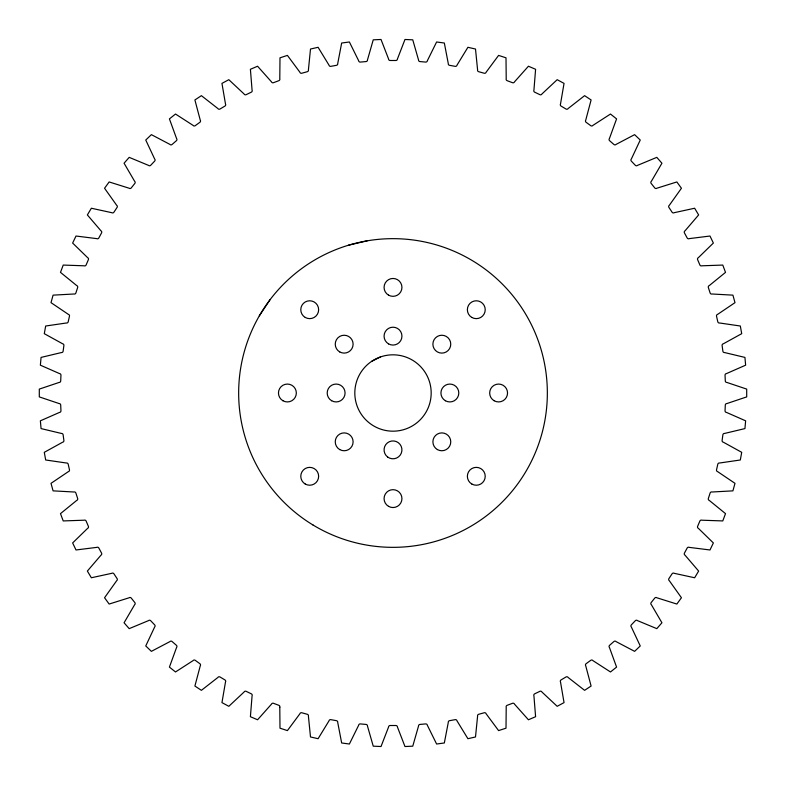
<?xml version="1.0" encoding="UTF-8"?>
<svg xmlns="http://www.w3.org/2000/svg" width="786" height="786" viewBox="0 0 786 786"><rect width="100%" height="100%" fill="white"/><g stroke="black" fill="none" stroke-linecap="round" stroke-linejoin="round"><path stroke-width="1.18" d="M259.321 315.834L270.05 299.692M371.591 361.393L380.503 356.923A38.18 38.18 0 0 1 430.492 400.212A38.18 38.18 0 0 1 368.005 421.866A38.18 38.18 0 0 1 380.503 356.923M348.375 245.242L367.249 240.821M279.787 707.302L279.993 728.18L287.411 730.597L299.849 713.826A1.543 1.543 0 0 1 301.755 712.755L307.326 714.297A1.543 1.543 0 0 1 308.417 716.184L310.499 736.963L318.094 738.702L328.98 720.88A1.543 1.543 0 0 1 330.788 719.652L336.467 720.683A1.543 1.543 0 0 1 337.725 722.462L341.664 742.976L349.387 744.018L358.632 725.301A1.543 1.543 0 0 1 360.312 723.916L366.07 724.427A1.543 1.543 0 0 1 367.484 726.097L373.242 746.169L381.023 746.523L388.559 727.04A1.543 1.543 0 0 1 390.111 725.507L395.889 725.507A1.543 1.543 0 0 1 397.441 727.04L404.977 746.523L412.758 746.169L418.516 726.097A1.543 1.543 0 0 1 419.93 724.427L425.688 723.916A1.543 1.543 0 0 1 427.368 725.301L436.613 744.018L444.336 742.976L448.275 722.462A1.543 1.543 0 0 1 449.533 720.683L455.212 719.652A1.543 1.543 0 0 1 457.02 720.88L467.906 738.702L475.501 736.963L477.583 716.184A1.543 1.543 0 0 1 478.674 714.297L484.245 712.755A1.543 1.543 0 0 1 486.151 713.826L498.589 730.597L506.007 728.18L506.213 707.302A1.543 1.543 0 0 1 507.127 705.327L512.541 703.293A1.543 1.543 0 0 1 514.535 704.177L528.428 719.77L535.6 716.704L533.93 695.885A1.543 1.543 0 0 1 534.667 693.832L539.874 691.326A1.543 1.543 0 0 1 541.937 692.034L557.176 706.309L564.043 702.615L560.516 682.032A1.543 1.543 0 0 1 561.066 679.919L566.028 676.962A1.543 1.543 0 0 1 568.14 677.483L584.597 690.334L591.101 686.04L585.747 665.86A1.543 1.543 0 0 1 586.11 663.708L590.777 660.309A1.543 1.543 0 0 1 592.939 660.633L610.486 671.961L616.578 667.108L609.435 647.477A1.543 1.543 0 0 1 609.592 645.306L613.945 641.504A1.543 1.543 0 0 1 616.126 641.631L634.616 651.348L640.246 645.964L631.374 627.051A1.543 1.543 0 0 1 631.345 624.87L635.334 620.694A1.543 1.543 0 0 1 637.515 620.635L656.801 628.643L661.93 622.777L651.398 604.748A1.543 1.543 0 0 1 651.162 602.577L654.767 598.058A1.543 1.543 0 0 1 656.929 597.802L676.854 604.051L681.442 597.743L669.338 580.726A1.543 1.543 0 0 1 668.915 578.594L672.099 573.77A1.543 1.543 0 0 1 674.231 573.318L694.637 577.759L698.636 571.068L685.048 555.201A1.543 1.543 0 0 1 684.439 553.108L687.18 548.019A1.543 1.543 0 0 1 689.263 547.38L709.984 549.974L713.364 542.949L698.41 528.369A1.543 1.543 0 0 1 697.614 526.345L699.884 521.03A1.543 1.543 0 0 1 701.908 520.204L722.776 520.931L725.517 513.631L709.316 500.446A1.543 1.543 0 0 1 708.343 498.501L710.131 492.999A1.543 1.543 0 0 1 712.067 491.997L732.916 490.857L734.989 483.341L717.677 471.659A1.543 1.543 0 0 1 716.527 469.802L717.815 464.172A1.543 1.543 0 0 1 719.652 463.003L740.324 459.987L741.709 452.323L723.425 442.243A1.543 1.543 0 0 1 722.108 440.494L722.884 434.776A1.543 1.543 0 0 1 724.613 433.44L744.932 428.586L745.629 420.824L726.51 412.424A1.543 1.543 0 0 1 725.046 410.803L725.301 405.036A1.543 1.543 0 0 1 726.903 403.552L746.7 396.901L746.7 389.099L726.903 382.448A1.543 1.543 0 0 1 725.301 380.964L725.046 375.197A1.543 1.543 0 0 1 726.51 373.576L745.629 365.176L744.932 357.414L724.613 352.56A1.543 1.543 0 0 1 722.884 351.224L722.108 345.506A1.543 1.543 0 0 1 723.425 343.757L741.709 333.677L740.324 326.013L719.652 322.997A1.543 1.543 0 0 1 717.815 321.828L716.527 316.198A1.543 1.543 0 0 1 717.677 314.341L734.989 302.659L732.916 295.143L712.067 294.003A1.543 1.543 0 0 1 710.131 293.001L708.343 287.499A1.543 1.543 0 0 1 709.316 285.554L725.517 272.369L722.776 265.069L701.908 265.796A1.543 1.543 0 0 1 699.884 264.97L697.614 259.655A1.543 1.543 0 0 1 698.41 257.631L713.364 243.051L709.984 236.026L689.263 238.62A1.543 1.543 0 0 1 687.18 237.981L684.439 232.892A1.543 1.543 0 0 1 685.048 230.799L698.636 214.932L694.637 208.241L674.231 212.682A1.543 1.543 0 0 1 672.099 212.23L668.915 207.406A1.543 1.543 0 0 1 669.338 205.274L681.442 188.257L676.854 181.949L656.929 188.198A1.543 1.543 0 0 1 654.767 187.942L651.162 183.423A1.543 1.543 0 0 1 651.398 181.252L661.93 163.223L656.801 157.357L637.515 165.365A1.543 1.543 0 0 1 635.334 165.306L631.345 161.13A1.543 1.543 0 0 1 631.374 158.949L640.246 140.036L634.616 134.652L616.126 144.369A1.543 1.543 0 0 1 613.945 144.496L609.592 140.694A1.543 1.543 0 0 1 609.435 138.523L616.578 118.892L610.486 114.039L592.939 125.367A1.543 1.543 0 0 1 590.777 125.691L586.11 122.292A1.543 1.543 0 0 1 585.747 120.14L591.101 99.96L584.597 95.666L568.14 108.517A1.543 1.543 0 0 1 566.028 109.038L561.066 106.081A1.543 1.543 0 0 1 560.516 103.968L564.043 83.385L557.176 79.691L541.937 93.966A1.543 1.543 0 0 1 539.874 94.674L534.667 92.168A1.543 1.543 0 0 1 533.93 90.115L535.6 69.296L528.428 66.23L514.535 81.823A1.543 1.543 0 0 1 512.541 82.707L507.127 80.673A1.543 1.543 0 0 1 506.213 78.698L506.007 57.82L498.589 55.403L486.151 72.174A1.543 1.543 0 0 1 484.245 73.245L478.674 71.703A1.543 1.543 0 0 1 477.583 69.816L475.501 49.037L467.906 47.298L457.02 65.12A1.543 1.543 0 0 1 455.212 66.348L449.533 65.317A1.543 1.543 0 0 1 448.275 63.538L444.336 43.024L436.613 41.982L427.368 60.699A1.543 1.543 0 0 1 425.688 62.084L419.93 61.573A1.543 1.543 0 0 1 418.516 59.903L412.758 39.831L404.977 39.477L397.441 58.96A1.543 1.543 0 0 1 395.889 60.493L390.111 60.493A1.543 1.543 0 0 1 388.559 58.96L381.023 39.477L373.242 39.831L367.484 59.903A1.543 1.543 0 0 1 366.07 61.573L360.312 62.084A1.543 1.543 0 0 1 358.632 60.699L349.387 41.982L341.664 43.024L337.725 63.538A1.543 1.543 0 0 1 336.467 65.317L330.788 66.348A1.543 1.543 0 0 1 328.98 65.12L318.094 47.298L310.499 49.037L308.417 69.816A1.543 1.543 0 0 1 307.326 71.703L301.755 73.245A1.543 1.543 0 0 1 299.849 72.174L287.411 55.403L279.993 57.82L279.787 78.698A1.543 1.543 0 0 1 278.873 80.673L273.459 82.707A1.543 1.543 0 0 1 271.465 81.823L257.572 66.23L250.4 69.296L252.07 90.115A1.543 1.543 0 0 1 251.333 92.168L246.126 94.674A1.543 1.543 0 0 1 244.063 93.966L228.824 79.691L221.957 83.385L225.484 103.968A1.543 1.543 0 0 1 224.934 106.081L219.972 109.038A1.543 1.543 0 0 1 217.86 108.517L201.403 95.666L194.899 99.96L200.253 120.14A1.543 1.543 0 0 1 199.89 122.292L195.223 125.691A1.543 1.543 0 0 1 193.061 125.367L175.514 114.039L169.422 118.892L176.565 138.523A1.543 1.543 0 0 1 176.408 140.694L172.055 144.496A1.543 1.543 0 0 1 169.874 144.369L151.384 134.652L145.754 140.036L154.626 158.949A1.543 1.543 0 0 1 154.655 161.13L150.666 165.306A1.543 1.543 0 0 1 148.485 165.365L129.199 157.357L124.07 163.223L134.602 181.252A1.543 1.543 0 0 1 134.838 183.423L131.233 187.942A1.543 1.543 0 0 1 129.071 188.198L109.146 181.949L104.558 188.257L116.662 205.274A1.543 1.543 0 0 1 117.085 207.406L113.901 212.23A1.543 1.543 0 0 1 111.769 212.682L91.363 208.241L87.364 214.932L100.952 230.799A1.543 1.543 0 0 1 101.561 232.892L98.82 237.981A1.543 1.543 0 0 1 96.737 238.62L76.016 236.026L72.636 243.051L87.59 257.631A1.543 1.543 0 0 1 88.386 259.655L86.116 264.97A1.543 1.543 0 0 1 84.092 265.796L63.224 265.069L60.483 272.369L76.684 285.554A1.543 1.543 0 0 1 77.657 287.499L75.869 293.001A1.543 1.543 0 0 1 73.933 294.003L53.084 295.143L51.011 302.659L68.323 314.341A1.543 1.543 0 0 1 69.473 316.198L68.186 321.828A1.543 1.543 0 0 1 66.348 322.997L45.676 326.013L44.291 333.677L62.575 343.757A1.543 1.543 0 0 1 63.892 345.506L63.116 351.224A1.543 1.543 0 0 1 61.387 352.56L41.069 357.414L40.371 365.176L59.49 373.576A1.543 1.543 0 0 1 60.954 375.197L60.699 380.964A1.543 1.543 0 0 1 59.097 382.448L39.3 389.099L39.3 396.901L59.097 403.552A1.543 1.543 0 0 1 60.699 405.036L60.954 410.803A1.543 1.543 0 0 1 59.49 412.424L40.371 420.824L41.069 428.586L61.387 433.44A1.543 1.543 0 0 1 63.116 434.776L63.892 440.494A1.543 1.543 0 0 1 62.575 442.243L44.291 452.323L45.676 459.987L66.348 463.003A1.543 1.543 0 0 1 68.186 464.172L69.473 469.802A1.543 1.543 0 0 1 68.323 471.659L51.011 483.341L53.084 490.857L73.933 491.997A1.543 1.543 0 0 1 75.869 492.999L77.657 498.501A1.543 1.543 0 0 1 76.684 500.446L60.483 513.631L63.224 520.931L84.092 520.204A1.543 1.543 0 0 1 86.116 521.03L88.386 526.345A1.543 1.543 0 0 1 87.59 528.369L72.636 542.949L76.016 549.974L96.737 547.38A1.543 1.543 0 0 1 98.82 548.019L101.561 553.108A1.543 1.543 0 0 1 100.952 555.201L87.364 571.068L91.363 577.759L111.769 573.318A1.543 1.543 0 0 1 113.901 573.77L117.085 578.594A1.543 1.543 0 0 1 116.662 580.726L104.558 597.743L109.146 604.051L129.071 597.802A1.543 1.543 0 0 1 131.233 598.058L134.838 602.577A1.543 1.543 0 0 1 134.602 604.748L124.07 622.777L129.199 628.643L148.485 620.635A1.543 1.543 0 0 1 150.666 620.694L154.655 624.87A1.543 1.543 0 0 1 154.626 627.051L145.754 645.964L151.384 651.348L169.874 641.631A1.543 1.543 0 0 1 172.055 641.504L176.408 645.306A1.543 1.543 0 0 1 176.565 647.477L169.422 667.108L175.514 671.961L193.061 660.633A1.543 1.543 0 0 1 195.223 660.309L199.89 663.708A1.543 1.543 0 0 1 200.253 665.86L194.899 686.04L201.403 690.334L217.86 677.483A1.543 1.543 0 0 1 219.972 676.962L224.934 679.919A1.543 1.543 0 0 1 225.484 682.032L221.957 702.615L228.824 706.309L244.063 692.034A1.543 1.543 0 0 1 246.126 691.326L251.333 693.832A1.543 1.543 0 0 1 252.07 695.885L250.4 716.704L257.572 719.77L271.465 704.177A1.543 1.543 0 0 1 273.459 703.293L278.873 705.327A1.543 1.543 0 0 1 279.787 707.302M313.054 525.028A154.351 154.351 0 0 0 547.311 396.223A154.351 154.351 0 0 0 318.635 257.749A154.351 154.351 0 0 0 313.054 525.028M387.714 457.069A8.941 8.941 0 0 0 401.882 450.84A8.941 8.941 0 0 0 389.404 441.683A8.941 8.941 0 0 0 387.714 457.069M388.53 506.341A8.941 8.941 0 0 0 401.941 498.609A8.941 8.941 0 0 0 388.53 490.867A8.941 8.941 0 0 0 388.53 506.341M388.53 343.875A8.941 8.941 0 0 0 401.941 336.133A8.941 8.941 0 0 0 388.53 328.401A8.941 8.941 0 0 0 388.53 343.875M388.53 295.133A8.941 8.941 0 0 0 401.941 287.391A8.941 8.941 0 0 0 388.53 279.659A8.941 8.941 0 0 0 388.53 295.133M445.397 400.742A8.941 8.941 0 0 0 458.798 393A8.941 8.941 0 0 0 445.397 385.258A8.941 8.941 0 0 0 445.397 400.742M494.139 400.742A8.941 8.941 0 0 0 507.54 393A8.941 8.941 0 0 0 494.139 385.258A8.941 8.941 0 0 0 494.139 400.742M331.663 400.742A8.941 8.941 0 0 0 345.074 393A8.941 8.941 0 0 0 331.663 385.258A8.941 8.941 0 0 0 331.663 400.742M282.931 400.742A8.941 8.941 0 0 0 296.332 393A8.941 8.941 0 0 0 282.931 385.258A8.941 8.941 0 0 0 282.931 400.742M339.709 351.912A8.941 8.941 0 0 0 353.111 344.17A8.941 8.941 0 0 0 339.709 336.437A8.941 8.941 0 0 0 339.709 351.912M305.243 317.446A8.941 8.941 0 0 0 318.644 309.713A8.941 8.941 0 0 0 305.243 301.971A8.941 8.941 0 0 0 305.243 317.446M437.36 449.563A8.941 8.941 0 0 0 450.761 441.83A8.941 8.941 0 0 0 437.36 434.088A8.941 8.941 0 0 0 437.36 449.563M471.826 484.029A8.941 8.941 0 0 0 485.227 476.287A8.941 8.941 0 0 0 471.826 468.554A8.941 8.941 0 0 0 471.826 484.029M339.709 449.563A8.941 8.941 0 0 0 353.111 441.83A8.941 8.941 0 0 0 339.709 434.088A8.941 8.941 0 0 0 339.709 449.563M305.243 484.029A8.941 8.941 0 0 0 318.644 476.287A8.941 8.941 0 0 0 305.243 468.554A8.941 8.941 0 0 0 305.243 484.029M435.503 350.497A8.941 8.941 0 0 0 450.457 346.488A8.941 8.941 0 0 0 439.512 335.543A8.941 8.941 0 0 0 435.503 350.497M471.826 317.446A8.941 8.941 0 0 0 485.227 309.713A8.941 8.941 0 0 0 471.826 301.971A8.941 8.941 0 0 0 471.826 317.446"/></g></svg>
